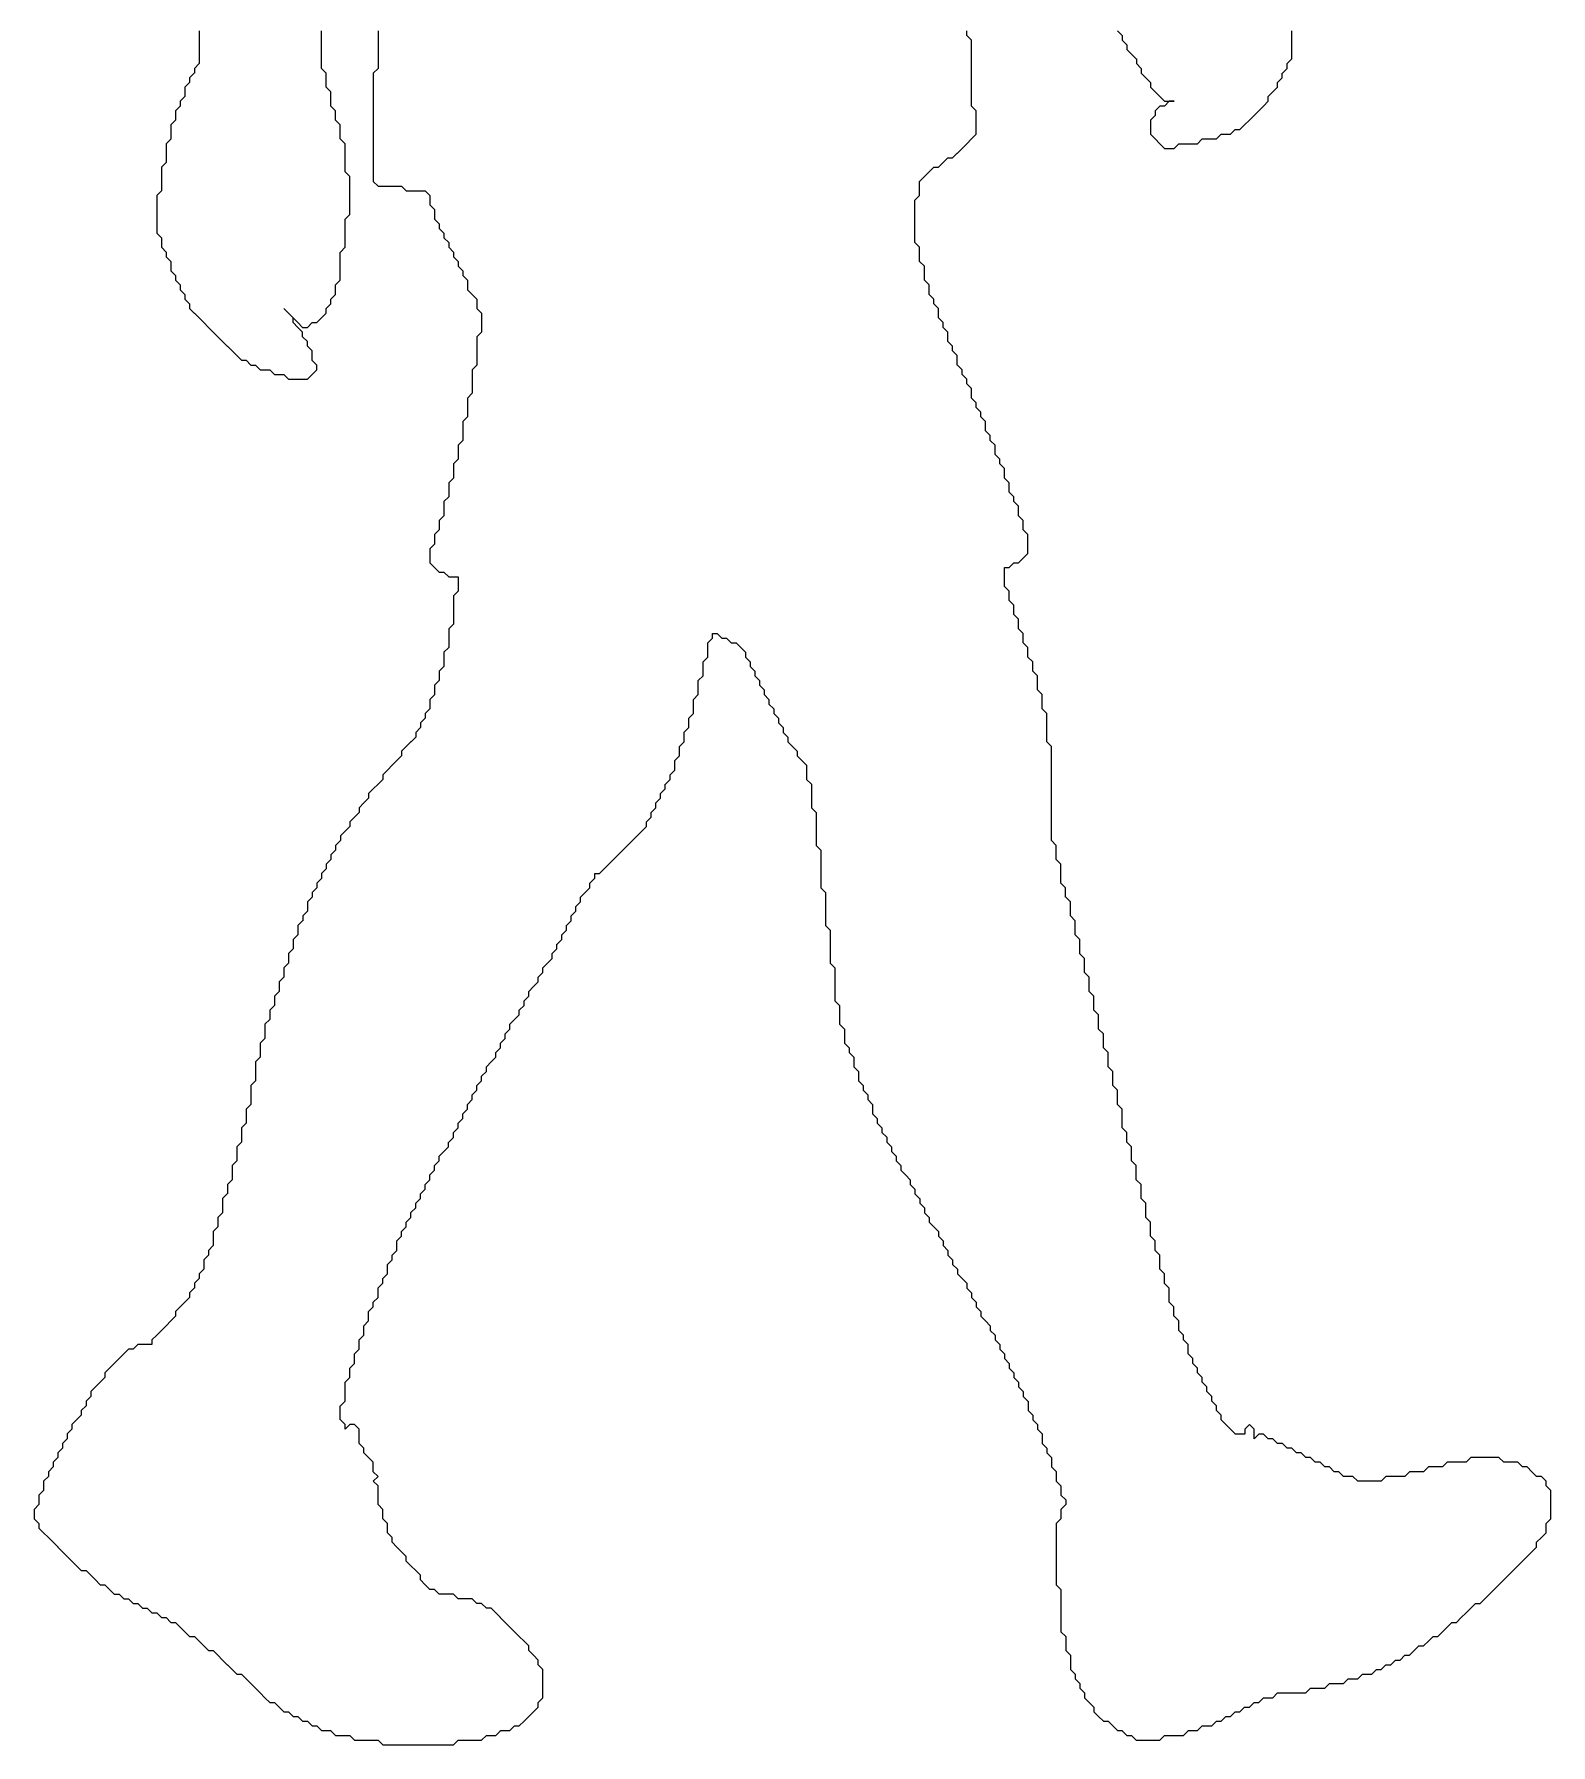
# Model space of a CAD drawing. Extents: x -1184 to 1336, y -612 to 662.
# Drawn here: x -638 to -101, y -601 to 4 of the extents above; entities that cross this region are included whole.
import ezdxf

# ---------------------------------------------------------------- set-up
doc = ezdxf.new("R2010")
doc.units = 0
doc.header["$LTSCALE"] = 20
doc.layers.add('_____1', color=7, linetype='CONTINUOUS')

msp = doc.modelspace()

# ---------------------------------------------------------------- linework, layer by layer
at = {"layer": '_____1', "color": 0, "linetype": 'CONTINUOUS', "flags": 128}
for points in [[(-516.24, 5.54), (-516.24, 3.88), (-516.24, 2.21), (-516.24, 0.54), (-516.24, -1.12), (-516.24, -2.79), (-516.24, -4.46), (-516.24, -6.12), (-516.24, -7.79), (-516.25, -7.8), (-517.91, -9.46), (-517.91, -11.12), (-517.91, -12.79), (-517.91, -14.46), (-517.91, -16.13), (-517.91, -17.79), (-517.91, -19.46), (-517.91, -21.13), (-517.91, -22.79), (-517.91, -24.46), (-517.91, -26.13), (-517.91, -27.79), (-517.91, -29.46), (-517.91, -31.13), (-517.91, -32.79), (-517.91, -34.46), (-517.91, -36.13), (-517.91, -37.8), (-517.91, -39.46), (-517.91, -41.13), (-517.91, -42.8), (-517.91, -44.46), (-517.91, -46.13), (-517.91, -47.8), (-516.25, -49.46), (-514.58, -49.46), (-512.91, -49.46), (-511.25, -49.46), (-509.58, -49.46), (-507.91, -49.46), (-507.91, -49.46), (-506.24, -51.13), (-504.58, -51.13), (-502.91, -51.13), (-501.24, -51.13), (-499.58, -51.13), (-499.57, -51.13), (-497.91, -52.79), (-497.9, -52.8), (-497.9, -54.46), (-497.9, -56.13), (-496.24, -57.79), (-496.24, -57.8), (-496.24, -59.47), (-496.24, -61.13), (-494.58, -62.79), (-494.57, -62.8), (-494.57, -64.47), (-492.91, -66.13), (-492.9, -66.13), (-492.9, -67.8), (-491.24, -69.46), (-491.24, -69.47), (-491.24, -71.13), (-489.58, -72.8), (-489.57, -72.8), (-489.57, -74.47), (-487.91, -76.13), (-487.9, -76.13), (-487.9, -77.8), (-486.24, -79.46), (-486.24, -79.47), (-486.24, -81.14), (-484.57, -82.8), (-484.57, -82.8), (-484.57, -84.47), (-484.57, -86.14), (-482.91, -87.8), (-482.9, -87.8), (-481.24, -89.47), (-481.24, -89.47), (-481.24, -91.14), (-481.24, -92.8), (-479.57, -94.47), (-479.57, -94.47), (-479.57, -96.14), (-479.57, -97.81), (-479.57, -99.47), (-479.57, -101.14), (-479.57, -101.14), (-481.24, -102.81), (-481.24, -104.47), (-481.24, -106.14), (-481.24, -107.81), (-481.24, -109.47), (-481.24, -111.14), (-481.24, -112.81), (-481.24, -112.81), (-482.9, -114.47), (-482.9, -116.14), (-482.9, -117.81), (-482.9, -119.48), (-482.9, -121.14), (-482.9, -122.81), (-482.91, -122.81), (-484.57, -124.48), (-484.57, -126.14), (-484.57, -127.81), (-484.57, -129.48), (-484.57, -131.14), (-484.57, -131.15), (-486.24, -132.81), (-486.24, -134.48), (-486.24, -136.14), (-486.24, -137.81), (-486.24, -139.48), (-486.24, -139.48), (-487.9, -141.15), (-487.9, -142.81), (-487.9, -144.48), (-487.9, -146.15), (-487.91, -146.15), (-489.57, -147.81), (-489.57, -149.48), (-489.57, -151.15), (-489.57, -152.81), (-489.58, -152.82), (-491.24, -154.48), (-491.24, -156.15), (-491.24, -157.81), (-491.24, -159.48), (-491.24, -159.49), (-492.9, -161.15), (-492.9, -162.82), (-492.9, -164.48), (-492.9, -166.15), (-492.91, -166.15), (-494.57, -167.82), (-494.57, -169.48), (-494.57, -171.15), (-494.58, -171.16), (-496.24, -172.82), (-496.24, -174.48), (-496.24, -176.15), (-496.24, -176.16), (-497.9, -177.82), (-497.9, -179.49), (-497.9, -181.15), (-497.9, -182.82), (-496.24, -184.48), (-496.24, -184.49), (-494.58, -186.15), (-492.91, -186.15), (-492.9, -186.15), (-491.24, -187.81), (-489.58, -187.81), (-487.91, -187.81), (-487.9, -187.82), (-487.9, -189.49), (-487.9, -191.15), (-487.9, -192.82), (-487.91, -192.83), (-489.57, -194.49), (-489.57, -196.15), (-489.57, -197.82), (-489.57, -199.49), (-489.57, -201.16), (-489.57, -202.82), (-489.57, -204.49), (-489.58, -204.49), (-491.24, -206.16), (-491.24, -207.82), (-491.24, -209.49), (-491.24, -211.16), (-491.24, -212.82), (-491.24, -212.83), (-492.9, -214.49), (-492.9, -216.16), (-492.9, -217.82), (-492.9, -219.49), (-492.91, -219.5), (-494.57, -221.16), (-494.57, -222.83), (-494.57, -224.49), (-494.58, -224.5), (-496.24, -226.16), (-496.24, -227.83), (-496.24, -229.49), (-496.24, -229.5), (-497.9, -231.16), (-497.9, -232.83), (-497.9, -234.49), (-497.91, -234.5), (-499.57, -236.16), (-499.57, -237.83), (-499.58, -237.83), (-501.24, -239.49), (-501.24, -241.16), (-501.24, -241.17), (-502.91, -242.83), (-502.91, -244.5), (-502.91, -244.5), (-504.57, -246.16), (-504.58, -246.17), (-506.24, -247.83), (-506.24, -247.83), (-507.91, -249.5), (-507.91, -251.16), (-507.91, -251.17), (-509.57, -252.83), (-509.58, -252.84), (-511.24, -254.5), (-511.25, -254.5), (-512.91, -256.16), (-512.91, -256.17), (-514.57, -257.83), (-514.57, -259.5), (-514.58, -259.5), (-516.24, -261.17), (-516.25, -261.17), (-517.91, -262.83), (-517.91, -262.84), (-519.58, -264.5), (-519.58, -266.17), (-519.58, -266.17), (-521.24, -267.83), (-521.25, -267.84), (-522.91, -269.5), (-522.91, -271.17), (-522.91, -271.17), (-524.58, -272.83), (-524.58, -272.84), (-526.24, -274.5), (-526.24, -276.17), (-526.25, -276.17), (-527.91, -277.83), (-527.91, -277.84), (-529.58, -279.5), (-529.58, -281.17), (-529.58, -281.17), (-531.24, -282.84), (-531.24, -284.5), (-531.25, -284.51), (-532.91, -286.17), (-532.91, -287.84), (-532.92, -287.84), (-534.58, -289.5), (-534.58, -291.17), (-534.58, -291.18), (-536.24, -292.84), (-536.24, -294.5), (-536.25, -294.51), (-537.91, -296.17), (-537.91, -297.84), (-537.92, -297.84), (-539.58, -299.5), (-539.58, -301.17), (-539.58, -301.18), (-541.25, -302.84), (-541.25, -304.51), (-541.25, -306.17), (-541.25, -306.18), (-542.91, -307.84), (-542.91, -309.51), (-542.92, -309.51), (-544.58, -311.17), (-544.58, -312.84), (-544.58, -314.51), (-544.58, -314.51), (-546.25, -316.17), (-546.25, -317.84), (-546.25, -319.51), (-546.25, -319.51), (-547.91, -321.17), (-547.91, -322.84), (-547.91, -324.51), (-547.92, -324.51), (-549.58, -326.18), (-549.58, -327.84), (-549.58, -329.51), (-549.59, -329.51), (-551.25, -331.18), (-551.25, -332.84), (-551.25, -334.51), (-551.25, -334.52), (-552.91, -336.18), (-552.91, -337.84), (-552.91, -339.51), (-552.92, -339.52), (-554.58, -341.18), (-554.58, -342.85), (-554.58, -344.51), (-554.59, -344.52), (-556.25, -346.18), (-556.25, -347.85), (-556.25, -349.51), (-556.25, -351.18), (-556.25, -351.19), (-557.91, -352.85), (-557.91, -354.51), (-557.91, -356.18), (-557.91, -357.85), (-557.92, -357.85), (-559.58, -359.51), (-559.58, -361.18), (-559.58, -362.85), (-559.58, -364.52), (-559.58, -366.18), (-559.59, -366.19), (-561.25, -367.85), (-561.25, -369.52), (-561.25, -371.18), (-561.25, -372.85), (-561.25, -374.52), (-561.25, -374.52), (-562.92, -376.18), (-562.92, -377.85), (-562.92, -379.52), (-562.92, -381.18), (-562.92, -381.19), (-564.58, -382.85), (-564.58, -384.52), (-564.58, -386.19), (-564.58, -387.85), (-564.59, -387.86), (-566.25, -389.52), (-566.25, -391.19), (-566.25, -392.85), (-566.25, -394.52), (-566.25, -394.53), (-567.92, -396.19), (-567.92, -397.85), (-567.92, -399.52), (-567.92, -401.19), (-567.92, -401.19), (-569.58, -402.85), (-569.58, -404.52), (-569.58, -406.19), (-569.59, -406.19), (-571.25, -407.86), (-571.25, -409.52), (-571.25, -411.19), (-571.25, -412.86), (-571.26, -412.86), (-572.92, -414.52), (-572.92, -416.19), (-572.92, -417.86), (-572.92, -417.86), (-574.58, -419.52), (-574.58, -421.19), (-574.58, -422.86), (-574.58, -424.53), (-574.59, -424.53), (-576.25, -426.19), (-576.25, -427.86), (-576.26, -427.86), (-577.92, -429.53), (-577.92, -431.19), (-577.92, -432.86), (-577.92, -432.87), (-579.58, -434.53), (-579.58, -436.19), (-579.59, -436.2), (-581.25, -437.86), (-581.25, -439.53), (-581.26, -439.53), (-582.92, -441.19), (-582.92, -442.86), (-582.92, -442.87), (-584.59, -444.53), (-584.59, -444.53), (-586.25, -446.2), (-586.26, -446.2), (-587.92, -447.86), (-587.92, -449.53), (-587.92, -449.53), (-589.59, -451.2), (-589.59, -451.2), (-591.25, -452.86), (-591.26, -452.87), (-592.92, -454.53), (-592.93, -454.54), (-594.59, -456.2), (-594.59, -456.2), (-596.25, -457.86), (-596.25, -459.53), (-596.26, -459.54), (-597.93, -459.54), (-599.59, -459.54), (-601.26, -459.54), (-602.92, -461.2), (-602.93, -461.2), (-604.59, -461.2), (-606.26, -462.86), (-606.26, -462.87), (-607.92, -464.53), (-607.93, -464.54), (-609.59, -466.2), (-609.59, -466.2), (-611.26, -467.87), (-611.26, -467.87), (-612.92, -469.53), (-612.92, -471.2), (-612.93, -471.2), (-614.59, -472.87), (-614.6, -472.87), (-616.26, -474.53), (-616.26, -474.54), (-617.92, -476.2), (-617.92, -477.87), (-617.93, -477.87), (-619.59, -479.53), (-619.59, -481.2), (-619.6, -481.21), (-621.26, -482.87), (-621.26, -484.53), (-621.26, -484.54), (-622.93, -486.2), (-622.93, -486.21), (-624.59, -487.87), (-624.59, -489.54), (-624.6, -489.54), (-626.26, -491.2), (-626.26, -492.87), (-626.26, -492.87), (-627.93, -494.54), (-627.93, -496.2), (-627.93, -496.21), (-629.59, -497.87), (-629.59, -499.54), (-629.6, -499.54), (-631.26, -501.2), (-631.26, -502.87), (-631.27, -502.88), (-632.93, -504.54), (-632.93, -506.21), (-632.93, -506.21), (-634.59, -507.87), (-634.59, -509.54), (-634.59, -511.21), (-634.6, -511.21), (-636.26, -512.87), (-636.26, -514.54), (-636.26, -516.21), (-636.27, -516.21), (-637.93, -517.87), (-637.93, -519.54), (-637.93, -521.21), (-636.27, -522.87), (-636.26, -522.87), (-636.26, -524.54), (-634.6, -526.2), (-634.59, -526.21), (-632.93, -527.87), (-632.93, -527.88), (-631.27, -529.54), (-631.26, -529.54), (-629.6, -531.2), (-629.59, -531.21), (-627.93, -532.87), (-627.93, -532.88), (-626.26, -534.54), (-626.26, -534.54), (-624.6, -536.2), (-624.59, -536.21), (-622.93, -537.87), (-622.93, -537.88), (-621.26, -539.54), (-619.6, -539.54), (-619.59, -539.54), (-617.93, -541.21), (-617.92, -541.21), (-616.26, -542.87), (-616.26, -542.88), (-614.6, -544.54), (-612.93, -544.54), (-612.92, -544.54), (-611.26, -546.21), (-611.26, -546.21), (-609.59, -547.87), (-607.93, -547.87), (-607.92, -547.88), (-606.26, -549.54), (-604.59, -549.54), (-604.59, -549.55), (-602.93, -551.21), (-601.26, -551.21), (-601.26, -551.21), (-599.59, -552.87), (-597.93, -552.87), (-597.92, -552.88), (-596.26, -554.54), (-594.59, -554.54), (-594.59, -554.55), (-592.93, -556.21), (-591.26, -556.21), (-591.25, -556.21), (-589.59, -557.88), (-587.92, -557.88), (-587.92, -557.88), (-586.26, -559.54), (-586.25, -559.55), (-584.59, -561.21), (-584.59, -561.21), (-582.92, -562.88), (-581.26, -562.88), (-581.25, -562.88), (-579.59, -564.54), (-579.58, -564.55), (-577.92, -566.21), (-577.92, -566.21), (-576.26, -567.88), (-574.59, -567.88), (-574.58, -567.88), (-572.92, -569.54), (-572.92, -569.55), (-571.26, -571.21), (-571.25, -571.22), (-569.59, -572.88), (-569.58, -572.88), (-567.92, -574.54), (-567.92, -574.55), (-566.25, -576.21), (-564.59, -576.21), (-564.58, -576.22), (-562.92, -577.88), (-562.92, -577.88), (-561.25, -579.55), (-561.25, -579.55), (-559.59, -581.21), (-559.58, -581.22), (-557.92, -582.88), (-557.91, -582.88), (-556.25, -584.55), (-556.25, -584.55), (-554.59, -586.21), (-552.92, -586.21), (-552.91, -586.22), (-551.25, -587.88), (-551.25, -587.89), (-549.59, -589.55), (-547.92, -589.55), (-547.91, -589.55), (-546.25, -591.21), (-544.58, -591.21), (-544.58, -591.22), (-542.92, -592.88), (-541.25, -592.88), (-541.25, -592.89), (-539.58, -594.55), (-537.92, -594.55), (-537.91, -594.55), (-536.25, -596.21), (-534.58, -596.21), (-532.92, -596.21), (-532.91, -596.22), (-531.25, -597.88), (-529.58, -597.88), (-527.91, -597.88), (-526.25, -597.88), (-526.24, -597.89), (-524.58, -599.55), (-522.91, -599.55), (-521.25, -599.55), (-519.58, -599.55), (-517.91, -599.55), (-516.25, -599.55), (-516.24, -599.55), (-514.58, -601.22)], [(-579.58, 5.54), (-579.58, 3.88), (-579.58, 2.21), (-579.58, 0.54), (-579.58, -1.12), (-579.58, -2.79), (-579.58, -4.46), (-579.58, -6.12), (-579.59, -6.13), (-581.25, -7.79), (-581.25, -9.46), (-581.26, -9.46), (-582.92, -11.12), (-582.92, -12.79), (-582.92, -12.8), (-584.59, -14.46), (-584.59, -16.13), (-584.59, -17.79), (-584.59, -17.8), (-586.25, -19.46), (-586.25, -21.13), (-586.26, -21.13), (-587.92, -22.79), (-587.92, -24.46), (-587.92, -26.13), (-587.92, -26.13), (-589.59, -27.79), (-589.59, -29.46), (-589.59, -31.13), (-589.59, -32.79), (-589.59, -32.8), (-591.25, -34.46), (-591.25, -36.13), (-591.25, -37.8), (-591.25, -39.46), (-591.25, -41.13), (-591.26, -41.13), (-592.92, -42.8), (-592.92, -44.46), (-592.92, -46.13), (-592.92, -47.8), (-592.92, -49.46), (-592.92, -51.13), (-592.93, -51.14), (-594.59, -52.8), (-594.59, -54.46), (-594.59, -56.13), (-594.59, -57.8), (-594.59, -59.47), (-594.59, -61.13), (-594.59, -62.8), (-594.59, -64.47), (-594.59, -66.13), (-592.93, -67.8), (-592.92, -67.8), (-592.92, -69.47), (-592.92, -71.13), (-591.26, -72.8), (-591.25, -72.8), (-591.25, -74.47), (-589.59, -76.13), (-589.59, -76.13), (-589.59, -77.8), (-589.59, -79.47), (-587.92, -81.13), (-587.92, -81.14), (-587.92, -82.8), (-586.26, -84.46), (-586.25, -84.47), (-586.25, -86.14), (-584.59, -87.8), (-584.59, -87.8), (-584.59, -89.47), (-582.92, -91.13), (-582.92, -91.14), (-582.92, -92.8), (-581.26, -94.47), (-581.25, -94.47), (-579.59, -96.13), (-579.58, -96.14), (-577.92, -97.8), (-577.92, -97.81), (-576.26, -99.47), (-576.25, -99.47), (-574.59, -101.13), (-574.58, -101.14), (-572.92, -102.8), (-572.92, -102.81), (-571.26, -104.47), (-571.25, -104.47), (-569.59, -106.13), (-569.58, -106.14), (-567.92, -107.8), (-567.92, -107.81), (-566.25, -109.47), (-566.25, -109.47), (-564.59, -111.14), (-562.92, -111.14), (-562.92, -111.14), (-561.25, -112.8), (-559.59, -112.8), (-559.58, -112.81), (-557.92, -114.47), (-556.25, -114.47), (-554.59, -114.47), (-554.58, -114.47), (-552.92, -116.14), (-551.25, -116.14), (-549.59, -116.14), (-549.58, -116.14), (-547.92, -117.8), (-546.25, -117.8), (-544.58, -117.8), (-542.92, -117.8), (-541.25, -117.8), (-539.59, -116.14), (-539.58, -116.14), (-537.92, -114.47), (-537.92, -112.81), (-539.58, -111.15), (-539.59, -111.14), (-539.59, -109.47), (-539.59, -107.81), (-541.25, -106.15), (-541.26, -106.14), (-541.26, -104.47), (-542.92, -102.81), (-542.92, -102.81), (-542.92, -101.14), (-544.58, -99.48), (-544.59, -99.47), (-546.25, -97.81), (-546.26, -97.81), (-546.26, -96.14), (-547.92, -94.48), (-547.92, -94.47), (-549.59, -92.81), (-549.59, -92.8), (-549.59, -92.8), (-549.58, -92.8), (-547.92, -94.47), (-547.91, -94.47), (-546.25, -96.13), (-546.25, -96.14), (-544.58, -97.8), (-544.58, -97.81), (-542.92, -99.47), (-541.25, -99.47), (-539.59, -97.81), (-539.58, -97.8), (-537.92, -97.8), (-536.25, -96.14), (-536.25, -96.13), (-534.59, -94.47), (-534.59, -92.8), (-534.58, -92.8), (-532.92, -91.14), (-532.92, -89.47), (-532.92, -89.47), (-531.25, -87.8), (-531.25, -86.14), (-531.25, -84.47), (-531.25, -84.46), (-529.59, -82.8), (-529.59, -81.14), (-529.59, -79.47), (-529.59, -77.8), (-529.59, -76.13), (-529.59, -74.47), (-529.59, -72.8), (-529.58, -72.8), (-527.92, -71.13), (-527.92, -69.47), (-527.92, -67.8), (-527.92, -66.13), (-527.92, -64.47), (-527.92, -62.8), (-527.92, -61.13), (-527.91, -61.13), (-526.25, -59.47), (-526.25, -57.8), (-526.25, -56.13), (-526.25, -54.46), (-526.25, -52.8), (-526.25, -51.13), (-526.25, -49.46), (-526.25, -47.8), (-526.25, -46.13), (-527.91, -44.47), (-527.92, -44.46), (-527.92, -42.8), (-527.92, -41.13), (-527.92, -39.46), (-527.92, -37.8), (-527.92, -36.13), (-527.92, -34.46), (-529.58, -32.8), (-529.59, -32.79), (-529.59, -31.13), (-529.59, -29.46), (-529.59, -27.79), (-531.25, -26.13), (-531.25, -26.13), (-531.25, -24.46), (-531.25, -22.79), (-532.92, -21.13), (-532.92, -21.13), (-532.92, -19.46), (-532.92, -17.79), (-532.92, -16.13), (-534.58, -14.46), (-534.59, -14.46), (-534.59, -12.79), (-534.59, -11.12), (-534.59, -9.46), (-536.25, -7.8), (-536.25, -7.79), (-536.25, -6.12), (-536.25, -4.46), (-536.25, -2.79), (-536.25, -1.12), (-536.25, 0.54), (-536.25, 2.21), (-536.25, 3.88), (-536.25, 5.54)], [(-514.58, -601.22), (-512.91, -601.22), (-511.25, -601.22), (-509.58, -601.22), (-507.91, -601.22), (-506.24, -601.22), (-504.58, -601.22), (-502.91, -601.22), (-501.24, -601.22), (-499.58, -601.22), (-497.91, -601.22), (-496.24, -601.22), (-494.58, -601.22), (-492.91, -601.22), (-491.24, -601.22), (-489.58, -601.22), (-487.91, -599.55), (-487.91, -599.55), (-486.24, -599.55), (-484.57, -599.55), (-482.91, -599.55), (-481.24, -599.55), (-479.57, -599.55), (-477.91, -597.89), (-477.91, -597.88), (-476.24, -597.88), (-474.57, -597.88), (-472.91, -596.22), (-472.91, -596.21), (-471.24, -596.21), (-469.57, -596.21), (-467.91, -594.55), (-467.91, -594.55), (-466.24, -594.55), (-464.58, -592.89), (-464.57, -592.88), (-462.91, -591.22), (-462.9, -591.21), (-461.24, -589.55), (-461.24, -589.55), (-459.58, -587.89), (-459.58, -586.22), (-459.57, -586.21), (-457.91, -584.55), (-457.91, -582.88), (-457.91, -581.22), (-457.91, -579.55), (-457.91, -577.88), (-457.91, -576.22), (-457.91, -574.55), (-459.57, -572.89), (-459.58, -572.88), (-459.58, -571.22), (-461.24, -569.55), (-461.24, -569.55), (-462.9, -567.89), (-462.91, -567.88), (-462.91, -566.21), (-464.57, -564.55), (-464.58, -564.55), (-466.24, -562.89), (-466.24, -562.88), (-467.91, -561.22), (-467.91, -561.21), (-469.57, -559.55), (-469.58, -559.55), (-471.24, -557.89), (-471.24, -557.88), (-472.91, -556.22), (-472.91, -556.21), (-474.57, -554.55), (-474.58, -554.55), (-476.24, -552.88), (-477.91, -552.88), (-477.91, -552.88), (-479.57, -551.22), (-481.24, -551.22), (-481.25, -551.21), (-482.91, -549.55), (-484.57, -549.55), (-486.24, -549.55), (-487.91, -549.55), (-487.91, -549.55), (-489.58, -547.88), (-491.24, -547.88), (-492.91, -547.88), (-494.58, -547.88), (-494.58, -547.88), (-496.24, -546.22), (-497.91, -546.22), (-497.92, -546.21), (-499.58, -544.55), (-499.58, -544.54), (-501.24, -542.88), (-501.25, -542.88), (-501.25, -541.21), (-502.91, -539.55), (-502.92, -539.54), (-504.58, -537.88), (-504.58, -537.88), (-506.24, -536.22), (-506.25, -536.21), (-506.25, -534.54), (-507.91, -532.88), (-507.92, -532.88), (-509.58, -531.21), (-509.58, -531.21), (-511.25, -529.55), (-511.25, -529.54), (-511.25, -527.88), (-512.91, -526.21), (-512.92, -526.21), (-512.92, -524.54), (-512.92, -522.87), (-514.58, -521.21), (-514.58, -521.21), (-514.58, -519.54), (-514.58, -517.87), (-516.25, -516.21), (-516.25, -516.21), (-516.25, -514.54), (-516.25, -512.87), (-516.25, -511.21), (-516.25, -509.54), (-517.91, -507.88), (-517.92, -507.87), (-517.91, -507.87), (-516.25, -506.21), (-517.91, -504.54), (-517.92, -504.54), (-517.92, -502.87), (-517.92, -501.2), (-519.58, -499.54), (-519.59, -499.54), (-521.25, -497.88), (-521.25, -497.87), (-521.25, -496.2), (-522.91, -494.54), (-522.92, -494.54), (-522.92, -492.87), (-522.92, -491.2), (-522.92, -489.54), (-524.58, -487.87), (-526.25, -487.87), (-527.91, -489.54), (-527.91, -489.54), (-527.92, -489.54), (-527.92, -487.87), (-529.58, -486.21), (-529.59, -486.2), (-529.59, -484.53), (-529.59, -482.87), (-529.59, -481.2), (-529.58, -481.2), (-527.92, -479.53), (-527.92, -477.87), (-527.92, -476.2), (-527.92, -474.53), (-527.92, -472.87), (-527.91, -472.86), (-526.25, -471.2), (-526.25, -469.53), (-526.25, -467.87), (-526.25, -467.86), (-524.59, -466.2), (-524.59, -464.53), (-524.59, -462.86), (-524.58, -462.86), (-522.92, -461.2), (-522.92, -459.53), (-522.92, -457.86), (-522.91, -457.86), (-521.25, -456.2), (-521.25, -454.53), (-521.25, -452.86), (-521.25, -452.86), (-519.59, -451.2), (-519.59, -449.53), (-519.59, -447.86), (-519.58, -447.86), (-517.92, -446.2), (-517.92, -444.53), (-517.91, -444.52), (-516.25, -442.86), (-516.25, -441.19), (-516.25, -439.53), (-516.25, -439.52), (-514.58, -437.86), (-514.58, -436.19), (-514.58, -436.19), (-512.92, -434.53), (-512.92, -432.86), (-512.92, -431.19), (-512.91, -431.19), (-511.25, -429.53), (-511.25, -427.86), (-511.25, -427.85), (-509.58, -426.19), (-509.58, -424.53), (-509.58, -422.86), (-509.58, -422.85), (-507.92, -421.19), (-507.92, -419.52), (-507.91, -419.52), (-506.25, -417.86), (-506.25, -416.19), (-506.24, -416.19), (-504.58, -414.52), (-504.58, -412.86), (-504.58, -412.85), (-502.92, -411.19), (-502.92, -409.52), (-502.91, -409.52), (-501.25, -407.86), (-501.25, -406.19), (-501.24, -406.18), (-499.58, -404.52), (-499.58, -402.85), (-499.58, -402.85), (-497.92, -401.19), (-497.92, -399.52), (-497.91, -399.52), (-496.25, -397.85), (-496.25, -396.19), (-496.24, -396.18), (-494.58, -394.52), (-494.58, -392.85), (-494.58, -392.85), (-492.91, -391.19), (-492.91, -391.18), (-491.25, -389.52), (-491.25, -387.85), (-491.24, -387.85), (-489.58, -386.19), (-489.58, -384.52), (-489.58, -384.51), (-487.91, -382.85), (-487.91, -381.18), (-487.91, -381.18), (-486.25, -379.52), (-486.25, -377.85), (-486.24, -377.85), (-484.58, -376.18), (-484.58, -374.52), (-484.57, -374.51), (-482.91, -372.85), (-482.91, -371.18), (-482.91, -371.18), (-481.25, -369.52), (-481.25, -367.85), (-481.24, -367.84), (-479.58, -366.18), (-479.58, -364.52), (-479.57, -364.51), (-477.91, -362.85), (-477.91, -361.18), (-477.91, -361.18), (-476.25, -359.51), (-476.24, -359.51), (-474.58, -357.85), (-474.58, -356.18), (-474.57, -356.18), (-472.91, -354.51), (-472.91, -352.85), (-472.91, -352.84), (-471.24, -351.18), (-471.24, -349.51), (-471.24, -349.51), (-469.58, -347.85), (-469.58, -346.18), (-469.57, -346.17), (-467.91, -344.51), (-467.91, -344.51), (-466.24, -342.85), (-466.24, -341.18), (-466.24, -341.17), (-464.58, -339.51), (-464.58, -337.84), (-464.57, -337.84), (-462.91, -336.18), (-462.91, -334.51), (-462.9, -334.51), (-461.24, -332.84), (-461.24, -332.84), (-459.58, -331.18), (-459.58, -329.51), (-459.57, -329.5), (-457.91, -327.84), (-457.91, -326.18), (-457.9, -326.17), (-456.24, -324.51), (-456.24, -324.5), (-454.57, -322.84), (-454.57, -321.17), (-454.57, -321.17), (-452.91, -319.51), (-452.91, -317.84), (-452.9, -317.84), (-451.24, -316.17), (-451.24, -314.51), (-451.24, -314.5), (-449.57, -312.84), (-449.57, -311.17), (-449.57, -311.17), (-447.91, -309.51), (-447.91, -307.84), (-447.9, -307.83), (-446.24, -306.17), (-446.24, -304.51), (-446.24, -304.5), (-444.57, -302.84), (-444.57, -301.17), (-444.57, -301.17), (-442.91, -299.5), (-442.9, -299.5), (-441.24, -297.84), (-441.24, -296.17), (-441.23, -296.17), (-439.57, -294.5), (-439.57, -292.84), (-439.57, -292.83), (-437.9, -292.83), (-436.24, -291.17), (-436.23, -291.16), (-434.57, -289.5), (-434.57, -289.5), (-432.9, -287.84), (-432.9, -287.83), (-431.24, -286.17), (-431.23, -286.16), (-429.57, -284.5), (-429.57, -284.5), (-427.9, -282.84), (-427.9, -282.83), (-426.24, -281.17), (-426.23, -281.16), (-424.57, -279.5), (-424.56, -279.5), (-422.9, -277.83), (-422.9, -277.83), (-421.24, -276.17), (-421.24, -274.5), (-421.23, -274.5), (-419.57, -272.83), (-419.57, -271.17), (-419.56, -271.16), (-417.9, -269.5), (-417.9, -267.83), (-417.9, -267.83), (-416.24, -266.17), (-416.24, -264.5), (-416.23, -264.49), (-414.57, -262.83), (-414.57, -261.17), (-414.56, -261.16), (-412.9, -259.5), (-412.9, -257.83), (-412.9, -257.83), (-411.23, -256.16), (-411.23, -254.5), (-411.23, -252.83), (-411.23, -252.83), (-409.57, -251.16), (-409.57, -249.5), (-409.57, -247.83), (-409.56, -247.82), (-407.9, -246.16), (-407.9, -244.5), (-407.9, -242.83), (-407.9, -242.82), (-406.23, -241.16), (-406.23, -239.49), (-406.23, -237.83), (-406.23, -237.82), (-404.57, -236.16), (-404.57, -234.49), (-404.57, -232.83), (-404.57, -231.16), (-404.56, -231.16), (-402.9, -229.49), (-402.9, -227.83), (-402.9, -226.16), (-402.9, -224.49), (-402.89, -224.49), (-401.23, -222.83), (-401.23, -221.16), (-401.23, -219.49), (-401.23, -217.82), (-401.23, -217.82), (-399.57, -216.16), (-399.57, -214.49), (-399.57, -212.82), (-399.57, -211.16), (-399.56, -211.15), (-397.9, -209.49), (-397.9, -207.82), (-397.89, -207.82), (-396.23, -207.82), (-396.22, -207.82), (-394.56, -209.48), (-392.89, -209.48), (-392.89, -209.49), (-391.23, -211.15), (-389.56, -211.15), (-389.55, -211.16), (-387.89, -212.82), (-387.89, -212.82), (-386.23, -214.49), (-386.22, -214.49), (-386.22, -216.16), (-384.56, -217.82), (-384.55, -217.82), (-384.55, -219.49), (-382.89, -221.15), (-382.89, -221.16), (-382.89, -222.83), (-381.22, -224.49), (-381.22, -224.49), (-381.22, -226.16), (-379.56, -227.82), (-379.55, -227.83), (-379.55, -229.49), (-377.89, -231.16), (-377.89, -231.16), (-377.89, -232.83), (-376.22, -234.49), (-376.22, -234.49), (-376.22, -236.16), (-374.56, -237.82), (-374.55, -237.83), (-374.55, -239.49), (-372.89, -241.16), (-372.88, -241.16), (-372.88, -242.83), (-371.22, -244.49), (-371.22, -244.5), (-371.22, -246.16), (-369.56, -247.82), (-369.55, -247.83), (-367.89, -249.49), (-367.88, -249.5), (-367.88, -251.16), (-366.22, -252.83), (-366.22, -252.83), (-364.56, -254.49), (-364.55, -254.5), (-364.55, -256.16), (-364.55, -257.83), (-364.55, -259.5), (-362.89, -261.16), (-362.88, -261.17), (-362.88, -262.83), (-362.88, -264.5), (-362.88, -266.17), (-362.88, -267.83), (-362.88, -269.5), (-361.22, -271.16), (-361.22, -271.17), (-361.22, -272.83), (-361.22, -274.5), (-361.22, -276.17), (-361.22, -277.83), (-361.22, -279.5), (-361.22, -281.17), (-361.22, -282.84), (-359.55, -284.5), (-359.55, -284.5), (-359.55, -286.17), (-359.55, -287.84), (-359.55, -289.5), (-359.55, -291.17), (-359.55, -292.84), (-359.55, -294.5), (-359.55, -296.17), (-359.55, -297.84), (-357.89, -299.5), (-357.88, -299.5), (-357.88, -301.17), (-357.88, -302.84), (-357.88, -304.51), (-357.88, -306.17), (-357.88, -307.84), (-357.88, -309.51), (-357.88, -311.17), (-356.22, -312.84), (-356.22, -312.84), (-356.22, -314.51), (-356.22, -316.17), (-356.22, -317.84), (-356.22, -319.51), (-356.22, -321.17), (-356.22, -322.84), (-356.22, -324.51), (-354.55, -326.17), (-354.55, -326.18), (-354.55, -327.84), (-354.55, -329.51), (-354.55, -331.18), (-354.55, -332.84), (-354.55, -334.51), (-354.55, -336.18), (-354.55, -337.84), (-352.89, -339.51), (-352.88, -339.51), (-352.88, -341.18), (-352.88, -342.85), (-352.88, -344.51), (-352.88, -346.18), (-351.22, -347.84), (-351.21, -347.85), (-351.21, -349.51), (-351.21, -351.18), (-351.21, -352.85), (-349.55, -354.51), (-349.55, -354.51), (-349.55, -356.18), (-347.89, -357.84), (-347.88, -357.85), (-347.88, -359.51), (-347.88, -361.18), (-346.22, -362.84), (-346.21, -362.85), (-346.21, -364.52), (-346.21, -366.18), (-344.55, -367.84), (-344.55, -367.85), (-344.55, -369.52), (-342.88, -371.18), (-342.88, -371.18), (-342.88, -372.85), (-341.22, -374.51), (-341.21, -374.52), (-341.21, -376.18), (-341.21, -377.85), (-339.55, -379.51), (-339.55, -379.52), (-339.55, -381.18), (-337.88, -382.85), (-337.88, -382.85), (-337.88, -384.52), (-336.22, -386.18), (-336.21, -386.19), (-336.21, -387.85), (-334.55, -389.51), (-334.54, -389.52), (-334.54, -391.19), (-332.88, -392.85), (-332.88, -392.85), (-332.88, -394.52), (-331.22, -396.18), (-331.21, -396.19), (-331.21, -397.85), (-329.55, -399.52), (-329.54, -399.52), (-327.88, -401.18), (-327.88, -401.19), (-327.88, -402.85), (-326.22, -404.52), (-326.21, -404.52), (-326.21, -406.19), (-324.55, -407.85), (-324.54, -407.86), (-324.54, -409.52), (-322.88, -411.18), (-322.88, -411.19), (-322.88, -412.86), (-321.21, -414.52), (-321.21, -414.52), (-321.21, -416.19), (-319.55, -417.85), (-319.54, -417.86), (-317.88, -419.52), (-317.88, -419.52), (-317.88, -421.19), (-316.21, -422.85), (-316.21, -422.86), (-316.21, -424.53), (-314.55, -426.19), (-314.54, -426.19), (-314.54, -427.86), (-312.88, -429.52), (-312.87, -429.53), (-312.87, -431.19), (-311.21, -432.85), (-311.21, -432.86), (-311.21, -434.53), (-309.55, -436.19), (-309.54, -436.19), (-307.88, -437.86), (-307.87, -437.86), (-307.87, -439.53), (-306.21, -441.19), (-306.21, -441.19), (-306.21, -442.86), (-304.55, -444.52), (-304.54, -444.53), (-304.54, -446.2), (-302.88, -447.86), (-302.87, -447.86), (-302.87, -449.53), (-301.21, -451.19), (-301.21, -451.2), (-299.54, -452.86), (-299.54, -452.86), (-299.54, -454.53), (-297.88, -456.19), (-297.87, -456.2), (-297.87, -457.86), (-296.21, -459.53), (-296.21, -459.53), (-296.21, -461.2), (-294.54, -462.86), (-294.54, -462.86), (-294.54, -464.53), (-292.88, -466.19), (-292.87, -466.2), (-292.87, -467.87), (-291.21, -469.53), (-291.2, -469.53), (-291.2, -471.2), (-289.54, -472.86), (-289.54, -472.87), (-289.54, -474.53), (-287.88, -476.2), (-287.87, -476.2), (-287.87, -477.87), (-286.21, -479.53), (-286.2, -479.53), (-286.2, -481.2), (-286.2, -482.87), (-284.54, -484.53), (-284.54, -484.53), (-284.54, -486.2), (-282.88, -487.86), (-282.87, -487.87), (-282.87, -489.54), (-281.21, -491.2), (-281.2, -491.2), (-281.2, -492.87), (-281.2, -494.54), (-279.54, -496.2), (-279.54, -496.2), (-279.54, -497.87), (-277.87, -499.53), (-277.87, -499.54), (-277.87, -501.2), (-277.87, -502.87), (-276.21, -504.53), (-276.2, -504.54), (-276.2, -506.21), (-276.2, -507.87), (-274.54, -509.53), (-274.54, -509.54), (-274.54, -511.21), (-274.54, -512.87), (-272.87, -514.53), (-272.87, -514.54), (-272.87, -516.21), (-272.87, -516.21), (-274.54, -517.87), (-274.54, -519.54), (-274.54, -521.21), (-274.54, -521.21), (-276.2, -522.87), (-276.2, -524.54), (-276.2, -526.21), (-276.2, -527.88), (-276.2, -529.54), (-276.2, -531.21), (-276.2, -532.88), (-276.2, -534.54), (-276.2, -536.21), (-276.2, -537.88), (-276.2, -539.54), (-276.2, -541.21), (-276.2, -542.88), (-276.2, -544.54), (-274.54, -546.21), (-274.54, -546.21), (-274.54, -547.88), (-274.54, -549.55), (-274.54, -551.21), (-274.54, -552.88), (-274.54, -554.55), (-274.54, -556.21), (-274.54, -557.88), (-274.54, -559.55), (-274.54, -561.21), (-272.87, -562.88), (-272.87, -562.88), (-272.87, -564.55), (-272.87, -566.21), (-272.87, -567.88), (-271.21, -569.54), (-271.2, -569.55), (-271.2, -571.22), (-271.2, -572.88), (-271.2, -574.55), (-269.54, -576.21), (-269.53, -576.22), (-269.53, -577.88), (-267.87, -579.55), (-267.87, -579.55), (-267.87, -581.22), (-266.21, -582.88), (-266.2, -582.88), (-266.2, -584.55), (-264.54, -586.21), (-264.53, -586.22), (-262.87, -587.88), (-262.87, -587.89), (-262.87, -589.55), (-261.2, -591.21), (-261.2, -591.22), (-259.54, -592.88), (-257.87, -592.88), (-257.87, -592.89), (-256.2, -594.55), (-256.2, -594.55), (-254.54, -596.21), (-252.87, -596.21), (-252.86, -596.22), (-251.2, -597.88), (-249.54, -597.88), (-249.53, -597.89), (-247.87, -599.55), (-246.2, -599.55), (-244.54, -599.55), (-242.87, -599.55), (-241.2, -599.55), (-239.53, -599.55), (-237.87, -597.89), (-237.87, -597.88), (-236.2, -597.88), (-234.53, -597.88), (-232.87, -597.88), (-231.2, -597.88), (-229.54, -596.22), (-229.53, -596.21), (-227.87, -596.21), (-226.2, -596.21), (-224.54, -594.55), (-224.53, -594.55), (-222.87, -594.55), (-221.2, -594.55), (-219.54, -592.89), (-219.53, -592.88), (-217.86, -592.88), (-216.2, -591.22), (-216.2, -591.21), (-214.53, -591.21), (-212.87, -589.55), (-212.86, -589.55), (-211.2, -589.55), (-209.53, -587.89), (-209.53, -587.88), (-207.86, -587.88), (-206.2, -586.22), (-206.2, -586.21), (-204.53, -586.21), (-202.87, -584.55), (-202.86, -584.55), (-201.2, -584.55), (-199.53, -584.55), (-197.87, -582.88), (-197.86, -582.88), (-196.19, -582.88), (-194.53, -582.88), (-192.86, -582.88), (-191.19, -582.88), (-189.53, -582.88), (-187.86, -582.88), (-186.2, -581.22), (-186.19, -581.21), (-184.53, -581.21), (-182.86, -581.21), (-181.19, -581.21), (-179.53, -579.55), (-179.52, -579.55), (-177.86, -579.55), (-176.19, -579.55), (-174.52, -579.55), (-172.86, -577.88), (-172.86, -577.88), (-171.19, -577.88), (-169.52, -577.88), (-167.86, -576.22), (-167.86, -576.21), (-166.19, -576.21), (-164.52, -576.21), (-162.86, -574.55), (-162.86, -574.54), (-161.19, -574.54), (-159.53, -572.88), (-159.52, -572.88), (-157.85, -572.88), (-156.19, -571.22), (-156.19, -571.21), (-154.52, -571.21), (-152.86, -569.55), (-152.85, -569.54), (-151.19, -569.54), (-149.53, -567.88), (-149.52, -567.88), (-147.86, -566.21), (-147.85, -566.21), (-146.19, -566.21), (-144.52, -564.55), (-144.52, -564.54), (-142.86, -562.88), (-142.85, -562.88), (-141.19, -562.88), (-139.52, -561.21), (-139.52, -561.21), (-137.86, -559.55), (-137.85, -559.54), (-136.19, -557.88), (-136.18, -557.88), (-134.52, -557.88), (-132.86, -556.21), (-132.85, -556.21), (-131.19, -554.55), (-131.18, -554.54), (-129.52, -552.88), (-129.52, -552.87), (-127.85, -551.21), (-127.85, -551.21), (-126.18, -551.21), (-124.52, -549.55), (-124.52, -549.54), (-122.85, -547.88), (-122.85, -547.87), (-121.19, -546.21), (-121.18, -546.21), (-119.52, -544.54), (-119.52, -544.54), (-117.85, -542.88), (-117.85, -542.87), (-116.19, -541.21), (-116.18, -541.21), (-114.52, -539.54), (-114.51, -539.54), (-112.85, -537.88), (-112.85, -537.87), (-111.19, -536.21), (-111.18, -536.2), (-109.52, -534.54), (-109.51, -534.54), (-107.85, -532.88), (-107.85, -532.87), (-106.18, -531.21), (-106.18, -529.54), (-106.18, -529.54), (-104.52, -527.88), (-104.51, -527.87), (-102.85, -526.21), (-102.85, -524.54), (-102.85, -522.87), (-102.85, -522.87), (-101.18, -521.21), (-101.18, -519.54), (-101.18, -517.87), (-101.18, -516.21), (-101.18, -514.54), (-101.18, -512.87), (-101.18, -511.21), (-102.85, -509.54), (-102.85, -509.54), (-102.85, -507.87), (-104.51, -506.21), (-106.18, -506.21), (-106.18, -506.21), (-107.85, -504.54), (-107.85, -504.54), (-109.51, -502.88), (-111.18, -502.88), (-111.19, -502.87), (-112.85, -501.21), (-114.51, -501.21), (-116.18, -501.21), (-117.85, -501.21), (-117.85, -501.2), (-119.52, -499.54), (-121.18, -499.54), (-122.85, -499.54), (-124.52, -499.54), (-126.18, -499.54), (-127.85, -499.54), (-129.52, -499.54), (-131.18, -501.2), (-131.18, -501.21), (-132.85, -501.21), (-134.52, -501.21), (-136.18, -501.21), (-137.85, -501.21), (-139.51, -502.87), (-139.52, -502.88), (-141.19, -502.88), (-142.85, -502.88), (-144.52, -502.88), (-146.18, -504.54), (-146.19, -504.54), (-147.85, -504.54), (-149.52, -504.54), (-151.19, -504.54), (-152.85, -506.21), (-152.85, -506.21), (-154.52, -506.21), (-156.19, -506.21), (-157.85, -506.21), (-159.52, -506.21), (-161.18, -507.87), (-161.19, -507.88), (-162.86, -507.88), (-164.52, -507.88), (-166.19, -507.88), (-167.86, -507.88), (-169.52, -507.88), (-169.53, -507.87), (-171.19, -506.21), (-172.86, -506.21), (-174.52, -506.21), (-174.53, -506.21), (-176.19, -504.54), (-177.86, -504.54), (-177.86, -504.54), (-179.52, -502.88), (-181.19, -502.88), (-181.2, -502.87), (-182.86, -501.21), (-184.53, -501.21), (-184.53, -501.2), (-186.19, -499.54), (-187.86, -499.54), (-187.86, -499.54), (-189.53, -497.88), (-191.19, -497.88), (-191.2, -497.87), (-192.86, -496.21), (-194.53, -496.21), (-194.53, -496.2), (-196.19, -494.54), (-197.86, -494.54), (-197.87, -494.54), (-199.53, -492.87), (-201.2, -492.87), (-201.2, -492.87), (-202.86, -491.21), (-204.53, -491.21), (-206.19, -492.87), (-206.2, -492.87), (-206.2, -492.87), (-206.2, -491.2), (-206.2, -489.54), (-207.86, -487.87), (-209.52, -489.54), (-209.52, -491.2), (-209.53, -491.21), (-211.2, -491.21), (-212.86, -491.21), (-212.87, -491.2), (-214.53, -489.54), (-214.54, -489.54), (-216.2, -487.87), (-216.2, -487.87), (-217.86, -486.21), (-217.87, -486.2), (-217.87, -484.53), (-219.53, -482.87), (-219.54, -482.87), (-219.54, -481.2), (-221.2, -479.54), (-221.2, -479.53), (-221.2, -477.87), (-222.87, -476.21), (-222.87, -476.2), (-222.87, -474.53), (-224.53, -472.87), (-224.54, -472.87), (-224.54, -471.2), (-226.2, -469.54), (-226.2, -469.53), (-226.2, -467.87), (-227.87, -466.2), (-227.87, -466.2), (-227.87, -464.53), (-229.53, -462.87), (-229.54, -462.86), (-229.54, -461.2), (-229.54, -459.53), (-231.2, -457.87), (-231.21, -457.86), (-231.21, -456.2), (-232.87, -454.54), (-232.87, -454.53), (-232.87, -452.86), (-232.87, -451.2), (-234.53, -449.53), (-234.54, -449.53), (-234.54, -447.86), (-234.54, -446.2), (-236.2, -444.53), (-236.21, -444.53), (-236.21, -442.86), (-236.21, -441.19), (-236.21, -439.53), (-237.87, -437.87), (-237.87, -437.86), (-237.87, -436.19), (-237.87, -434.53), (-239.53, -432.87), (-239.54, -432.86), (-239.54, -431.19), (-239.54, -429.53), (-239.54, -427.86), (-241.2, -426.2), (-241.21, -426.19), (-241.21, -424.53), (-241.21, -422.86), (-242.87, -421.2), (-242.87, -421.19), (-242.87, -419.52), (-242.87, -417.86), (-242.87, -416.19), (-244.54, -414.53), (-244.54, -414.52), (-244.54, -412.86), (-244.54, -411.19), (-244.54, -409.52), (-246.2, -407.86), (-246.21, -407.86), (-246.21, -406.19), (-246.21, -404.52), (-246.21, -402.85), (-247.87, -401.19), (-247.87, -401.19), (-247.87, -399.52), (-247.87, -397.85), (-247.87, -396.19), (-249.54, -394.53), (-249.54, -394.52), (-249.54, -392.85), (-249.54, -391.19), (-249.54, -389.52), (-251.2, -387.86), (-251.21, -387.85), (-251.21, -386.19), (-251.21, -384.52), (-252.87, -382.86), (-252.88, -382.85), (-252.88, -381.18), (-252.88, -379.52), (-252.88, -377.85), (-252.88, -376.18), (-254.54, -374.52), (-254.54, -374.52), (-254.54, -372.85), (-254.54, -371.18), (-254.54, -369.52), (-256.2, -367.85), (-256.21, -367.85), (-256.21, -366.18), (-256.21, -364.52), (-256.21, -362.85), (-257.87, -361.19), (-257.88, -361.18), (-257.88, -359.51), (-257.88, -357.85), (-257.88, -356.18), (-259.54, -354.52), (-259.54, -354.51), (-259.54, -352.85), (-259.54, -351.18), (-259.54, -349.51), (-261.2, -347.85), (-261.21, -347.85), (-261.21, -346.18), (-261.21, -344.51), (-261.21, -342.85), (-262.87, -341.18), (-262.88, -341.18), (-262.88, -339.51), (-262.88, -337.84), (-262.88, -336.18), (-264.54, -334.52), (-264.54, -334.51), (-264.54, -332.84), (-264.54, -331.18), (-264.54, -329.51), (-266.21, -327.85), (-266.21, -327.84), (-266.21, -326.18), (-266.21, -324.51), (-266.21, -322.84), (-267.87, -321.18), (-267.88, -321.17), (-267.88, -319.51), (-267.88, -317.84), (-267.88, -316.17), (-269.54, -314.51), (-269.54, -314.51), (-269.54, -312.84), (-269.54, -311.17), (-269.54, -309.51), (-271.21, -307.84), (-271.21, -307.84), (-271.21, -306.17), (-271.21, -304.51), (-271.21, -302.84), (-272.87, -301.18), (-272.88, -301.17), (-272.88, -299.5), (-272.88, -297.84), (-274.54, -296.18), (-274.55, -296.17), (-274.55, -294.5), (-274.55, -292.84), (-274.55, -291.17), (-274.55, -289.5), (-276.21, -287.84), (-276.21, -287.84), (-276.21, -286.17), (-276.21, -284.5), (-276.21, -282.84), (-277.87, -281.17), (-277.88, -281.17), (-277.88, -279.5), (-277.88, -277.83), (-277.88, -276.17), (-277.88, -274.5), (-277.88, -272.83), (-277.88, -271.17), (-277.88, -269.5), (-277.88, -267.83), (-277.88, -266.17), (-277.88, -264.5), (-277.88, -262.83), (-277.88, -261.17), (-277.88, -259.5), (-277.88, -257.83), (-277.88, -256.16), (-277.88, -254.5), (-277.88, -252.83), (-277.88, -251.16), (-277.88, -249.5), (-277.88, -247.83), (-279.54, -246.17), (-279.55, -246.16), (-279.55, -244.5), (-279.55, -242.83), (-279.55, -241.16), (-279.55, -239.49), (-279.55, -237.83), (-279.55, -236.16), (-281.21, -234.5), (-281.21, -234.49), (-281.21, -232.83), (-281.21, -231.16), (-281.21, -229.49), (-282.88, -227.83), (-282.88, -227.83), (-282.88, -226.16), (-282.88, -224.49), (-282.88, -222.83), (-284.54, -221.16), (-284.55, -221.16), (-284.55, -219.49), (-284.55, -217.82), (-286.21, -216.16), (-286.21, -216.16), (-286.21, -214.49), (-286.21, -212.82), (-287.88, -211.16), (-287.88, -211.16), (-287.88, -209.49), (-287.88, -207.82), (-289.54, -206.16), (-289.55, -206.16), (-289.55, -204.49), (-289.55, -202.82), (-291.21, -201.16), (-291.21, -201.16), (-291.21, -199.49), (-291.21, -197.82), (-292.88, -196.16), (-292.88, -196.15), (-292.88, -194.49), (-292.88, -192.82), (-294.54, -191.16), (-294.55, -191.15), (-294.55, -189.49), (-294.55, -187.82), (-294.55, -186.15), (-294.55, -184.49), (-294.54, -184.48), (-292.88, -184.48), (-291.21, -182.82), (-291.21, -182.81), (-289.54, -182.81), (-287.88, -181.15), (-287.88, -181.15), (-286.21, -179.49), (-286.21, -177.82), (-286.21, -176.15), (-286.21, -174.48), (-286.21, -172.82), (-287.88, -171.16), (-287.88, -171.15), (-287.88, -169.48), (-287.88, -167.82), (-289.54, -166.15), (-289.55, -166.15), (-289.55, -164.48), (-289.55, -162.82), (-291.21, -161.15), (-291.21, -161.15), (-291.21, -159.48), (-292.88, -157.82), (-292.88, -157.81), (-292.88, -156.15), (-292.88, -154.48), (-294.54, -152.82), (-294.55, -152.81), (-294.55, -151.15), (-294.55, -149.48), (-296.21, -147.82), (-296.22, -147.81), (-296.22, -146.15), (-297.88, -144.48), (-297.88, -144.48), (-297.88, -142.81), (-297.88, -141.15), (-299.54, -139.48), (-299.55, -139.48), (-299.55, -137.81), (-301.21, -136.15), (-301.22, -136.14), (-301.22, -134.48), (-301.22, -132.81), (-302.88, -131.15), (-302.88, -131.14), (-302.88, -129.48), (-304.55, -127.82), (-304.55, -127.81), (-304.55, -126.14), (-306.21, -124.48), (-306.22, -124.48), (-306.22, -122.81), (-306.22, -121.14), (-307.88, -119.48), (-307.88, -119.48), (-307.88, -117.81), (-309.55, -116.15), (-309.55, -116.14), (-309.55, -114.47), (-311.21, -112.81), (-311.22, -112.81), (-311.22, -111.14), (-311.22, -109.47), (-312.88, -107.81), (-312.89, -107.81), (-312.89, -106.14), (-314.55, -104.48), (-314.55, -104.47), (-314.55, -102.81), (-314.55, -101.14), (-316.21, -99.48), (-316.22, -99.47), (-316.22, -97.81), (-317.88, -96.14), (-317.89, -96.14), (-317.89, -94.47), (-317.89, -92.8), (-319.55, -91.14), (-319.55, -91.14), (-319.55, -89.47), (-321.21, -87.81), (-321.22, -87.8), (-321.22, -86.14), (-321.22, -84.47), (-322.88, -82.81), (-322.89, -82.8), (-322.89, -81.14), (-322.89, -79.47), (-322.89, -77.8), (-324.55, -76.14), (-324.55, -76.13), (-324.55, -74.47), (-324.55, -72.8), (-324.55, -71.13), (-326.22, -69.47), (-326.22, -69.47), (-326.22, -67.8), (-326.22, -66.13), (-326.22, -64.47), (-326.22, -62.8), (-326.22, -61.13), (-326.22, -59.47), (-326.22, -57.8), (-326.22, -56.13), (-326.22, -54.46), (-326.22, -54.46), (-324.55, -52.8), (-324.55, -51.13), (-324.55, -49.46), (-324.55, -47.8), (-324.55, -47.79), (-322.89, -46.13), (-322.88, -46.12), (-321.22, -44.46), (-321.21, -44.46), (-319.55, -42.8), (-319.55, -42.79), (-317.88, -42.79), (-316.22, -41.13), (-316.21, -41.12), (-314.55, -39.46), (-314.55, -39.46), (-312.88, -39.46), (-311.22, -37.8), (-311.21, -37.79), (-309.55, -36.13), (-309.55, -36.12), (-307.88, -34.46), (-307.88, -34.46), (-306.22, -32.79), (-306.21, -32.79), (-304.55, -31.13), (-304.55, -29.46), (-304.55, -27.79), (-304.55, -26.13), (-304.55, -24.46), (-304.55, -22.79), (-306.21, -21.13), (-306.22, -21.13), (-306.22, -19.46), (-306.22, -17.79), (-306.22, -16.13), (-306.22, -14.46), (-306.22, -12.79), (-306.22, -11.12), (-306.22, -9.46), (-306.22, -7.79), (-306.22, -6.12), (-306.22, -4.46), (-306.22, -2.79), (-306.22, -1.12), (-306.22, 0.54), (-306.22, 2.21), (-307.88, 3.87), (-307.88, 3.88), (-307.88, 5.54)], [(-254.53, 5.54), (-252.87, 3.88), (-252.86, 3.88), (-252.86, 2.21), (-251.2, 0.55), (-251.2, 0.54), (-251.2, -1.12), (-249.54, -2.78), (-249.53, -2.79), (-247.87, -4.45), (-247.86, -4.46), (-247.86, -6.12), (-246.2, -7.79), (-246.2, -7.79), (-246.2, -9.46), (-244.54, -11.12), (-244.53, -11.12), (-242.87, -12.79), (-242.86, -12.79), (-242.86, -14.46), (-241.2, -16.12), (-241.2, -16.13), (-239.53, -17.79), (-239.53, -17.79), (-237.87, -19.45), (-236.2, -19.45), (-234.53, -19.45), (-234.53, -19.46), (-234.53, -19.46), (-236.2, -19.46), (-237.86, -21.13), (-237.87, -21.13), (-239.53, -21.13), (-241.2, -22.79), (-241.2, -24.46), (-241.2, -24.47), (-242.86, -26.13), (-242.86, -27.79), (-242.86, -29.46), (-242.86, -31.13), (-241.2, -32.79), (-241.2, -32.79), (-239.53, -34.46), (-239.53, -34.46), (-237.87, -36.12), (-236.2, -36.12), (-234.53, -36.12), (-232.87, -34.46), (-232.87, -34.46), (-231.2, -34.46), (-229.53, -34.46), (-227.87, -34.46), (-226.2, -34.46), (-224.54, -32.79), (-224.53, -32.79), (-222.87, -32.79), (-221.2, -32.79), (-219.53, -32.79), (-217.87, -31.13), (-217.86, -31.12), (-216.2, -31.12), (-214.53, -31.12), (-212.87, -29.46), (-212.86, -29.46), (-211.2, -29.46), (-209.53, -27.79), (-209.53, -27.79), (-207.87, -26.13), (-207.86, -26.12), (-206.2, -24.46), (-206.2, -24.45), (-204.53, -22.79), (-204.53, -22.79), (-202.87, -21.13), (-202.86, -21.12), (-201.2, -19.46), (-201.2, -17.79), (-201.2, -17.79), (-199.53, -16.13), (-199.53, -16.12), (-197.87, -14.46), (-197.87, -12.79), (-197.86, -12.79), (-196.2, -11.12), (-196.2, -9.46), (-196.19, -9.45), (-194.53, -7.79), (-194.53, -6.12), (-194.53, -6.12), (-192.87, -4.46), (-192.87, -2.79), (-192.87, -1.12), (-192.87, 0.54), (-192.87, 2.21), (-192.87, 3.88), (-192.87, 5.54)]]:
    msp.add_lwpolyline(points, dxfattribs=at)

doc.saveas('drawing.dxf')
